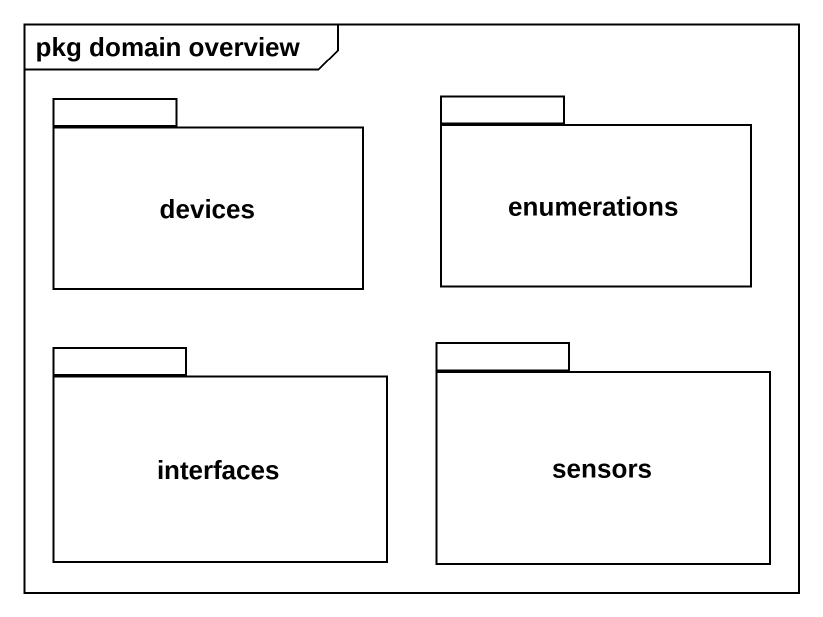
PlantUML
@startuml
mainframe pkg domain overview
package devices {
}
package enumerations {
}
package interfaces {
}
package sensors {
}
@enduml
